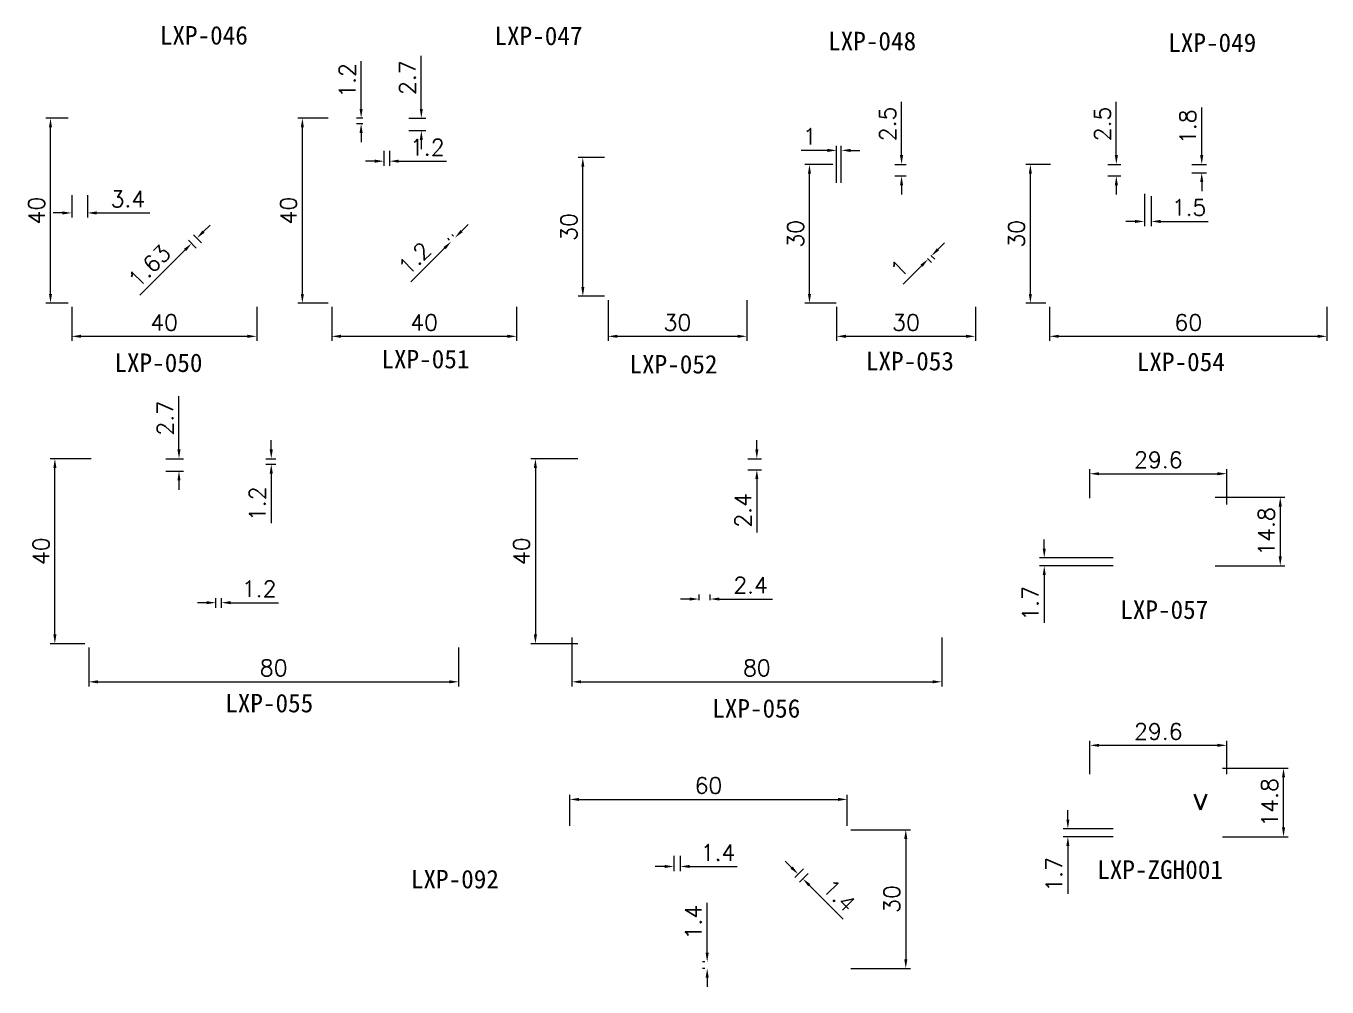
# Model space of a CAD drawing. Header units: millimetres. Extents: x 667 to 3290, y 428 to 2286.
# Drawn here: x 673.3 to 954.7, y 1862.6 to 2070.3 of the extents above; entities that cross this region are included whole.
import ezdxf

# ---------------------------------------------------------------- set-up
doc = ezdxf.new("R2010")
doc.units = ezdxf.units.MM
doc.layers.add('细实线', color=130, linetype='Continuous', lineweight=0)
doc.styles.get("Standard").update_dxf_attribs({"font": 'txt', "bigfont": 'gbcbig.shx'})
doc.styles.add('数字', font='simhei.ttf', dxfattribs={"height": 3})
doc.dimstyles.new('1', dxfattribs={"dimtxt": 3.5, "dimasz": 2, "dimexe": 1, "dimexo": 0.8, "dimgap": 1.25, "dimtad": 1, "dimdsep": 46, "dimtxsty": 'Standard', "dimcen": 0, "dimclrd": 1, "dimclre": 3, "dimadec": 0, "dimazin": 0, "dimtfac": 1, "dimtofl": 0, "dimtmove": 0, "dimatfit": 3, "dimfxl": 1, "dimlwd": 9, "dimlwe": 9, "dimarcsym": 0})

# ---------------------------------------------------------------- blocks, each defined once
blk = doc.blocks.new('*D999')
at = {"color": 3, "lineweight": 9, "transparency": 16777216}
for p, q in [((683.22, 2009.61), (683.22, 2002.24)), ((723.22, 2009.61), (723.22, 2002.24))]:
    blk.add_line(p, q, dxfattribs=at)
at = {"color": 1, "lineweight": 9, "transparency": 16777216}
blk.add_line((685.22, 2003.24), (721.22, 2003.24), dxfattribs=at)
at = {"color": 1, "transparency": 16777216}
for points in [[(685.22, 2003.58), (685.22, 2002.91), (683.22, 2003.24)], [(721.22, 2003.58), (721.22, 2002.91), (723.22, 2003.24)]]:
    blk.add_solid(points, dxfattribs=at)
at = {"layer": 'DEFPOINTS', "color": 0, "transparency": 16777216}
for p in [(683.22, 2010.41), (723.22, 2010.41), (723.22, 2003.24)]:
    blk.add_point(p, dxfattribs=at)
at = {"color": 0, "transparency": 16777216, "insert": (703.22, 2006.24), "char_height": 3.5, "attachment_point": 5}
blk.add_mtext('40', dxfattribs=at)
blk = doc.blocks.new('*D1000')
at = {"color": 3, "lineweight": 9, "transparency": 16777216}
for p, q in [((739.45, 2009.61), (739.45, 2002.24)), ((779.45, 2009.61), (779.45, 2002.24))]:
    blk.add_line(p, q, dxfattribs=at)
at = {"color": 1, "lineweight": 9, "transparency": 16777216}
blk.add_line((741.45, 2003.24), (777.45, 2003.24), dxfattribs=at)
at = {"color": 1, "transparency": 16777216}
for points in [[(741.45, 2003.58), (741.45, 2002.91), (739.45, 2003.24)], [(777.45, 2003.58), (777.45, 2002.91), (779.45, 2003.24)]]:
    blk.add_solid(points, dxfattribs=at)
at = {"layer": 'DEFPOINTS', "color": 0, "transparency": 16777216}
for p in [(739.45, 2010.41), (779.45, 2010.41), (779.45, 2003.24)]:
    blk.add_point(p, dxfattribs=at)
at = {"color": 0, "transparency": 16777216, "insert": (759.45, 2006.24), "char_height": 3.5, "attachment_point": 5}
blk.add_mtext('40', dxfattribs=at)
blk = doc.blocks.new('*D1001')
at = {"color": 3, "lineweight": 9, "transparency": 16777216}
for p, q in [((799.22, 2011.09), (799.22, 2002.24)), ((829.22, 2011.09), (829.22, 2002.24))]:
    blk.add_line(p, q, dxfattribs=at)
at = {"color": 1, "lineweight": 9, "transparency": 16777216}
blk.add_line((801.22, 2003.24), (827.22, 2003.24), dxfattribs=at)
at = {"color": 1, "transparency": 16777216}
for points in [[(801.22, 2003.58), (801.22, 2002.91), (799.22, 2003.24)], [(827.22, 2003.58), (827.22, 2002.91), (829.22, 2003.24)]]:
    blk.add_solid(points, dxfattribs=at)
at = {"layer": 'DEFPOINTS', "color": 0, "transparency": 16777216}
for p in [(799.22, 2011.89), (829.22, 2011.89), (829.22, 2003.24)]:
    blk.add_point(p, dxfattribs=at)
at = {"color": 0, "transparency": 16777216, "insert": (814.22, 2006.24), "char_height": 3.5, "attachment_point": 5}
blk.add_mtext('30', dxfattribs=at)
blk = doc.blocks.new('*D1002')
at = {"color": 3, "lineweight": 9, "transparency": 16777216}
for p, q in [((848.66, 2009.61), (848.66, 2002.24)), ((878.66, 2009.61), (878.66, 2002.24))]:
    blk.add_line(p, q, dxfattribs=at)
at = {"color": 1, "lineweight": 9, "transparency": 16777216}
blk.add_line((850.66, 2003.24), (876.66, 2003.24), dxfattribs=at)
at = {"color": 1, "transparency": 16777216}
for points in [[(850.66, 2003.58), (850.66, 2002.91), (848.66, 2003.24)], [(876.66, 2003.58), (876.66, 2002.91), (878.66, 2003.24)]]:
    blk.add_solid(points, dxfattribs=at)
at = {"layer": 'DEFPOINTS', "color": 0, "transparency": 16777216}
for p in [(848.66, 2010.41), (878.66, 2010.41), (878.66, 2003.24)]:
    blk.add_point(p, dxfattribs=at)
at = {"color": 0, "transparency": 16777216, "insert": (863.66, 2006.24), "char_height": 3.5, "attachment_point": 5}
blk.add_mtext('30', dxfattribs=at)
blk = doc.blocks.new('*D1003')
at = {"color": 3, "lineweight": 9, "transparency": 16777216}
for p, q in [((894.71, 2009.61), (894.71, 2002.24)), ((954.71, 2009.61), (954.71, 2002.24))]:
    blk.add_line(p, q, dxfattribs=at)
at = {"color": 1, "lineweight": 9, "transparency": 16777216}
blk.add_line((896.71, 2003.24), (952.71, 2003.24), dxfattribs=at)
at = {"color": 1, "transparency": 16777216}
for points in [[(896.71, 2003.58), (896.71, 2002.91), (894.71, 2003.24)], [(952.71, 2003.58), (952.71, 2002.91), (954.71, 2003.24)]]:
    blk.add_solid(points, dxfattribs=at)
at = {"layer": 'DEFPOINTS', "color": 0, "transparency": 16777216}
for p in [(894.71, 2010.41), (954.71, 2010.41), (954.71, 2003.24)]:
    blk.add_point(p, dxfattribs=at)
at = {"color": 0, "transparency": 16777216, "insert": (924.71, 2006.24), "char_height": 3.5, "attachment_point": 5}
blk.add_mtext('60', dxfattribs=at)
blk = doc.blocks.new('*D1004')
at = {"color": 3, "lineweight": 9, "transparency": 16777216}
for p, q in [((682.42, 2050.41), (677.63, 2050.41)), ((682.42, 2010.41), (677.63, 2010.41))]:
    blk.add_line(p, q, dxfattribs=at)
at = {"color": 1, "lineweight": 9, "transparency": 16777216}
blk.add_line((678.63, 2012.41), (678.63, 2048.41), dxfattribs=at)
at = {"color": 1, "transparency": 16777216}
for points in [[(678.3, 2048.41), (678.96, 2048.41), (678.63, 2050.41)], [(678.3, 2012.41), (678.96, 2012.41), (678.63, 2010.41)]]:
    blk.add_solid(points, dxfattribs=at)
at = {"layer": 'DEFPOINTS', "color": 0, "transparency": 16777216}
for p in [(678.63, 2050.41), (683.22, 2050.41), (683.22, 2010.41)]:
    blk.add_point(p, dxfattribs=at)
at = {"color": 0, "transparency": 16777216, "insert": (675.63, 2030.41), "char_height": 3.5, "attachment_point": 5, "rotation": 90}
blk.add_mtext('40', dxfattribs=at)
blk = doc.blocks.new('*D1005')
at = {"color": 3, "lineweight": 9, "transparency": 16777216}
for p, q in [((798.42, 2041.89), (792.76, 2041.89)), ((798.42, 2011.89), (792.76, 2011.89))]:
    blk.add_line(p, q, dxfattribs=at)
at = {"color": 1, "lineweight": 9, "transparency": 16777216}
blk.add_line((793.76, 2013.89), (793.76, 2039.89), dxfattribs=at)
at = {"color": 1, "transparency": 16777216}
for points in [[(793.43, 2039.89), (794.1, 2039.89), (793.76, 2041.89)], [(793.43, 2013.89), (794.1, 2013.89), (793.76, 2011.89)]]:
    blk.add_solid(points, dxfattribs=at)
at = {"layer": 'DEFPOINTS', "color": 0, "transparency": 16777216}
for p in [(793.76, 2041.89), (799.22, 2041.89), (799.22, 2011.89)]:
    blk.add_point(p, dxfattribs=at)
at = {"color": 0, "transparency": 16777216, "insert": (790.76, 2026.89), "char_height": 3.5, "attachment_point": 5, "rotation": 90}
blk.add_mtext('30', dxfattribs=at)
blk = doc.blocks.new('*D1006')
at = {"color": 3, "lineweight": 9, "transparency": 16777216}
for p, q in [((847.86, 2040.41), (841.78, 2040.41)), ((848.53, 2010.41), (841.78, 2010.41))]:
    blk.add_line(p, q, dxfattribs=at)
at = {"color": 1, "lineweight": 9, "transparency": 16777216}
blk.add_line((842.78, 2012.41), (842.78, 2038.41), dxfattribs=at)
at = {"color": 1, "transparency": 16777216}
for points in [[(842.45, 2038.41), (843.11, 2038.41), (842.78, 2040.41)], [(842.45, 2012.41), (843.11, 2012.41), (842.78, 2010.41)]]:
    blk.add_solid(points, dxfattribs=at)
at = {"layer": 'DEFPOINTS', "color": 0, "transparency": 16777216}
for p in [(842.78, 2040.41), (848.66, 2040.41), (849.33, 2010.41)]:
    blk.add_point(p, dxfattribs=at)
at = {"color": 0, "transparency": 16777216, "insert": (839.78, 2025.41), "char_height": 3.5, "attachment_point": 5, "rotation": 90}
blk.add_mtext('30', dxfattribs=at)
blk = doc.blocks.new('*D1007')
at = {"color": 3, "lineweight": 9, "transparency": 16777216}
for p, q in [((894.89, 2040.41), (889.56, 2040.41)), ((893.91, 2010.41), (889.56, 2010.41))]:
    blk.add_line(p, q, dxfattribs=at)
at = {"color": 1, "lineweight": 9, "transparency": 16777216}
blk.add_line((890.56, 2012.41), (890.56, 2038.41), dxfattribs=at)
at = {"color": 1, "transparency": 16777216}
for points in [[(890.22, 2038.41), (890.89, 2038.41), (890.56, 2040.41)], [(890.22, 2012.41), (890.89, 2012.41), (890.56, 2010.41)]]:
    blk.add_solid(points, dxfattribs=at)
at = {"layer": 'DEFPOINTS', "color": 0, "transparency": 16777216}
for p in [(890.56, 2040.41), (895.69, 2040.41), (894.71, 2010.41)]:
    blk.add_point(p, dxfattribs=at)
at = {"color": 0, "transparency": 16777216, "insert": (887.56, 2025.41), "char_height": 3.5, "attachment_point": 5, "rotation": 90}
blk.add_mtext('30', dxfattribs=at)
blk = doc.blocks.new('*D1008')
at = {"color": 3, "lineweight": 9, "transparency": 16777216}
for p, q in [((738.65, 2050.41), (732.11, 2050.41)), ((738.65, 2010.41), (732.11, 2010.41))]:
    blk.add_line(p, q, dxfattribs=at)
at = {"color": 1, "lineweight": 9, "transparency": 16777216}
blk.add_line((733.11, 2012.41), (733.11, 2048.41), dxfattribs=at)
at = {"color": 1, "transparency": 16777216}
for points in [[(732.77, 2048.41), (733.44, 2048.41), (733.11, 2050.41)], [(732.77, 2012.41), (733.44, 2012.41), (733.11, 2010.41)]]:
    blk.add_solid(points, dxfattribs=at)
at = {"layer": 'DEFPOINTS', "color": 0, "transparency": 16777216}
for p in [(733.11, 2050.41), (739.45, 2050.41), (739.45, 2010.41)]:
    blk.add_point(p, dxfattribs=at)
at = {"color": 0, "transparency": 16777216, "insert": (730.11, 2030.41), "char_height": 3.5, "attachment_point": 5, "rotation": 90}
blk.add_mtext('40', dxfattribs=at)
blk = doc.blocks.new('*D1009')
at = {"color": 3, "lineweight": 9, "transparency": 16777216}
for p, q in [((687.45, 1976.78), (678.58, 1976.78)), ((686.09, 1936.78), (678.58, 1936.78))]:
    blk.add_line(p, q, dxfattribs=at)
at = {"color": 1, "lineweight": 9, "transparency": 16777216}
blk.add_line((679.58, 1938.78), (679.58, 1974.78), dxfattribs=at)
at = {"color": 1, "transparency": 16777216}
for points in [[(679.25, 1974.78), (679.91, 1974.78), (679.58, 1976.78)], [(679.25, 1938.78), (679.91, 1938.78), (679.58, 1936.78)]]:
    blk.add_solid(points, dxfattribs=at)
at = {"layer": 'DEFPOINTS', "color": 0, "transparency": 16777216}
for p in [(679.58, 1976.78), (688.25, 1976.78), (686.89, 1936.78)]:
    blk.add_point(p, dxfattribs=at)
at = {"color": 0, "transparency": 16777216, "insert": (676.58, 1956.78), "char_height": 3.5, "attachment_point": 5, "rotation": 90}
blk.add_mtext('40', dxfattribs=at)
blk = doc.blocks.new('*D1010')
at = {"color": 3, "lineweight": 9, "transparency": 16777216}
for p, q in [((686.89, 1935.98), (686.89, 1927.54)), ((766.89, 1935.98), (766.89, 1927.54))]:
    blk.add_line(p, q, dxfattribs=at)
at = {"color": 1, "lineweight": 9, "transparency": 16777216}
blk.add_line((688.89, 1928.54), (764.89, 1928.54), dxfattribs=at)
at = {"color": 1, "transparency": 16777216}
for points in [[(688.89, 1928.88), (688.89, 1928.21), (686.89, 1928.54)], [(764.89, 1928.88), (764.89, 1928.21), (766.89, 1928.54)]]:
    blk.add_solid(points, dxfattribs=at)
at = {"layer": 'DEFPOINTS', "color": 0, "transparency": 16777216}
for p in [(686.89, 1936.78), (766.89, 1936.78), (766.89, 1928.54)]:
    blk.add_point(p, dxfattribs=at)
at = {"color": 0, "transparency": 16777216, "insert": (726.89, 1931.54), "char_height": 3.5, "attachment_point": 5}
blk.add_mtext('80', dxfattribs=at)
blk = doc.blocks.new('*D1011')
at = {"color": 3, "lineweight": 9, "transparency": 16777216}
for p, q in [((792.7, 1976.78), (782.51, 1976.78)), ((792.7, 1936.78), (782.51, 1936.78))]:
    blk.add_line(p, q, dxfattribs=at)
at = {"color": 1, "lineweight": 9, "transparency": 16777216}
blk.add_line((783.51, 1974.78), (783.51, 1938.78), dxfattribs=at)
at = {"color": 1, "transparency": 16777216}
for points in [[(783.17, 1974.78), (783.84, 1974.78), (783.51, 1976.78)], [(783.17, 1938.78), (783.84, 1938.78), (783.51, 1936.78)]]:
    blk.add_solid(points, dxfattribs=at)
at = {"layer": 'DEFPOINTS', "color": 0, "transparency": 16777216}
for p in [(793.5, 1976.78), (783.51, 1936.78), (793.5, 1936.78)]:
    blk.add_point(p, dxfattribs=at)
at = {"color": 0, "transparency": 16777216, "insert": (780.51, 1956.78), "char_height": 3.5, "attachment_point": 5, "rotation": 90}
blk.add_mtext('40', dxfattribs=at)
blk = doc.blocks.new('*D1012')
at = {"color": 3, "lineweight": 9, "transparency": 16777216}
for p, q in [((791.4, 1938.1), (791.4, 1927.54)), ((871.4, 1938.1), (871.4, 1927.54))]:
    blk.add_line(p, q, dxfattribs=at)
at = {"color": 1, "lineweight": 9, "transparency": 16777216}
blk.add_line((793.4, 1928.54), (869.4, 1928.54), dxfattribs=at)
at = {"color": 1, "transparency": 16777216}
for points in [[(793.4, 1928.88), (793.4, 1928.21), (791.4, 1928.54)], [(869.4, 1928.88), (869.4, 1928.21), (871.4, 1928.54)]]:
    blk.add_solid(points, dxfattribs=at)
at = {"layer": 'DEFPOINTS', "color": 0, "transparency": 16777216}
for p in [(791.4, 1938.9), (871.4, 1938.9), (871.4, 1928.54)]:
    blk.add_point(p, dxfattribs=at)
at = {"color": 0, "transparency": 16777216, "insert": (831.4, 1931.54), "char_height": 3.5, "attachment_point": 5}
blk.add_mtext('80', dxfattribs=at)
blk = doc.blocks.new('*D1013')
at = {"color": 3, "lineweight": 9, "transparency": 16777216}
for p, q in [((903.43, 1968.24), (903.43, 1974.53)), ((933.03, 1966.89), (933.03, 1974.53))]:
    blk.add_line(p, q, dxfattribs=at)
at = {"color": 1, "lineweight": 9, "transparency": 16777216}
blk.add_line((905.43, 1973.53), (931.03, 1973.53), dxfattribs=at)
at = {"color": 1, "transparency": 16777216}
for points in [[(905.43, 1973.87), (905.43, 1973.2), (903.43, 1973.53)], [(931.03, 1973.87), (931.03, 1973.2), (933.03, 1973.53)]]:
    blk.add_solid(points, dxfattribs=at)
at = {"layer": 'DEFPOINTS', "color": 0, "transparency": 16777216}
for p in [(933.03, 1973.53), (903.43, 1967.44), (933.03, 1966.09)]:
    blk.add_point(p, dxfattribs=at)
at = {"color": 0, "transparency": 16777216, "insert": (918.23, 1976.53), "char_height": 3.5, "attachment_point": 5}
blk.add_mtext('29.6', dxfattribs=at)
blk = doc.blocks.new('*D1014')
at = {"color": 3, "lineweight": 9, "transparency": 16777216}
for p, q in [((930.53, 1968.44), (945.6, 1968.44)), ((930.53, 1953.64), (945.6, 1953.64))]:
    blk.add_line(p, q, dxfattribs=at)
at = {"color": 1, "lineweight": 9, "transparency": 16777216}
blk.add_line((944.6, 1966.44), (944.6, 1955.64), dxfattribs=at)
at = {"color": 1, "transparency": 16777216}
for points in [[(944.27, 1966.44), (944.94, 1966.44), (944.6, 1968.44)], [(944.27, 1955.64), (944.94, 1955.64), (944.6, 1953.64)]]:
    blk.add_solid(points, dxfattribs=at)
at = {"layer": 'DEFPOINTS', "color": 0, "transparency": 16777216}
for p in [(929.73, 1968.44), (929.73, 1953.64), (944.6, 1953.64)]:
    blk.add_point(p, dxfattribs=at)
at = {"color": 0, "transparency": 16777216, "insert": (941.6, 1961.04), "char_height": 3.5, "attachment_point": 5, "rotation": 90}
blk.add_mtext('14.8', dxfattribs=at)
blk = doc.blocks.new('*D808')
at = {"color": 3, "lineweight": 9, "transparency": 16777216}
for p, q in [((932.09, 1909.86), (946.31, 1909.86)), ((932.09, 1895.06), (946.31, 1895.06))]:
    blk.add_line(p, q, dxfattribs=at)
at = {"color": 1, "lineweight": 9, "transparency": 16777216}
blk.add_line((945.31, 1897.06), (945.31, 1907.86), dxfattribs=at)
at = {"color": 1, "transparency": 16777216}
for points in [[(944.98, 1907.86), (945.65, 1907.86), (945.31, 1909.86)], [(944.98, 1897.06), (945.65, 1897.06), (945.31, 1895.06)]]:
    blk.add_solid(points, dxfattribs=at)
at = {"layer": 'DEFPOINTS', "color": 0, "transparency": 16777216}
for p in [(931.29, 1909.86), (945.31, 1909.86), (931.29, 1895.06)]:
    blk.add_point(p, dxfattribs=at)
at = {"color": 0, "transparency": 16777216, "insert": (942.31, 1902.46), "char_height": 3.5, "attachment_point": 5, "rotation": 90}
blk.add_mtext('14.8', dxfattribs=at)
blk = doc.blocks.new('*D809')
at = {"color": 3, "lineweight": 9, "transparency": 16777216}
for p, q in [((903.43, 1908.56), (903.43, 1915.81)), ((933.03, 1908.56), (933.03, 1915.81))]:
    blk.add_line(p, q, dxfattribs=at)
at = {"color": 1, "lineweight": 9, "transparency": 16777216}
blk.add_line((931.03, 1914.81), (905.43, 1914.81), dxfattribs=at)
at = {"color": 1, "transparency": 16777216}
for points in [[(905.43, 1915.14), (905.43, 1914.48), (903.43, 1914.81)], [(931.03, 1915.14), (931.03, 1914.48), (933.03, 1914.81)]]:
    blk.add_solid(points, dxfattribs=at)
at = {"layer": 'DEFPOINTS', "color": 0, "transparency": 16777216}
for p in [(903.43, 1914.81), (903.43, 1907.76), (933.03, 1907.76)]:
    blk.add_point(p, dxfattribs=at)
at = {"color": 0, "transparency": 16777216, "insert": (918.23, 1917.81), "char_height": 3.5, "attachment_point": 5}
blk.add_mtext('29.6', dxfattribs=at)
blk = doc.blocks.new('*D810')
at = {"color": 3, "lineweight": 9, "transparency": 16777216}
for p, q in [((790.94, 1897.37), (790.94, 1904.12)), ((850.94, 1897.37), (850.94, 1904.12))]:
    blk.add_line(p, q, dxfattribs=at)
at = {"color": 1, "lineweight": 9, "transparency": 16777216}
blk.add_line((792.94, 1903.12), (848.94, 1903.12), dxfattribs=at)
at = {"color": 1, "transparency": 16777216}
for points in [[(792.94, 1903.45), (792.94, 1902.79), (790.94, 1903.12)], [(848.94, 1903.45), (848.94, 1902.79), (850.94, 1903.12)]]:
    blk.add_solid(points, dxfattribs=at)
at = {"layer": 'DEFPOINTS', "color": 0, "transparency": 16777216}
for p in [(850.94, 1903.12), (790.94, 1896.57), (850.94, 1896.57)]:
    blk.add_point(p, dxfattribs=at)
at = {"color": 0, "transparency": 16777216, "insert": (820.94, 1906.12), "char_height": 3.5, "attachment_point": 5}
blk.add_mtext('60', dxfattribs=at)
blk = doc.blocks.new('*D1017')
at = {"color": 3, "lineweight": 9, "transparency": 16777216}
for p, q in [((851.74, 1896.57), (864.61, 1896.57)), ((851.74, 1866.57), (864.61, 1866.57))]:
    blk.add_line(p, q, dxfattribs=at)
at = {"color": 1, "lineweight": 9, "transparency": 16777216}
blk.add_line((863.61, 1894.57), (863.61, 1868.57), dxfattribs=at)
at = {"color": 1, "transparency": 16777216}
for points in [[(863.28, 1894.57), (863.95, 1894.57), (863.61, 1896.57)], [(863.28, 1868.57), (863.95, 1868.57), (863.61, 1866.57)]]:
    blk.add_solid(points, dxfattribs=at)
at = {"layer": 'DEFPOINTS', "color": 0, "transparency": 16777216}
for p in [(850.94, 1896.57), (850.94, 1866.57), (863.61, 1866.57)]:
    blk.add_point(p, dxfattribs=at)
at = {"color": 0, "transparency": 16777216, "insert": (860.61, 1881.57), "char_height": 3.5, "attachment_point": 5, "rotation": 90}
blk.add_mtext('30', dxfattribs=at)
blk = doc.blocks.new('*D1053')
at = {"color": 3, "lineweight": 9, "transparency": 16777216}
for p, q in [((750.75, 2043.36), (750.75, 2040.11)), ((751.95, 2043.36), (751.95, 2040.11))]:
    blk.add_line(p, q, dxfattribs=at)
at = {"color": 1, "lineweight": 9, "transparency": 16777216}
for p, q in [((748.75, 2041.11), (746.75, 2041.11)), ((753.95, 2041.11), (764.29, 2041.11))]:
    blk.add_line(p, q, dxfattribs=at)
at = {"color": 1, "transparency": 16777216}
for points in [[(748.75, 2041.44), (748.75, 2040.78), (750.75, 2041.11)], [(753.95, 2041.44), (753.95, 2040.78), (751.95, 2041.11)]]:
    blk.add_solid(points, dxfattribs=at)
at = {"layer": 'DEFPOINTS', "color": 0, "transparency": 16777216}
for p in [(750.75, 2044.16), (751.95, 2044.16), (751.95, 2041.11)]:
    blk.add_point(p, dxfattribs=at)
at = {"color": 0, "transparency": 16777216, "insert": (760.12, 2044.11), "char_height": 3.5, "attachment_point": 5}
blk.add_mtext('1.2', dxfattribs=at)
blk = doc.blocks.new('*D1054')
at = {"color": 1, "lineweight": 9, "transparency": 16777216}
for p, q in [((745.81, 2052.41), (745.81, 2062.74)), ((745.81, 2047.21), (745.81, 2045.21))]:
    blk.add_line(p, q, dxfattribs=at)
at = {"color": 3, "lineweight": 9, "transparency": 16777216}
for p, q in [((746.2, 2050.41), (744.81, 2050.41)), ((746.2, 2049.21), (744.81, 2049.21))]:
    blk.add_line(p, q, dxfattribs=at)
at = {"color": 1, "transparency": 16777216}
for points in [[(745.48, 2052.41), (746.14, 2052.41), (745.81, 2050.41)], [(745.48, 2047.21), (746.14, 2047.21), (745.81, 2049.21)]]:
    blk.add_solid(points, dxfattribs=at)
at = {"layer": 'DEFPOINTS', "color": 0, "transparency": 16777216}
for p in [(745.81, 2050.41), (747, 2050.41), (747, 2049.21)]:
    blk.add_point(p, dxfattribs=at)
at = {"color": 0, "transparency": 16777216, "insert": (742.81, 2058.57), "char_height": 3.5, "attachment_point": 5, "rotation": 90}
blk.add_mtext('1.2', dxfattribs=at)
blk = doc.blocks.new('*D1055')
at = {"color": 1, "lineweight": 9, "transparency": 16777216}
for p, q in [((758.83, 2052.41), (758.83, 2063.91)), ((758.83, 2045.71), (758.83, 2043.71))]:
    blk.add_line(p, q, dxfattribs=at)
at = {"color": 3, "lineweight": 9, "transparency": 16777216}
for p, q in [((756.1, 2050.41), (759.83, 2050.41)), ((756.1, 2047.71), (759.83, 2047.71))]:
    blk.add_line(p, q, dxfattribs=at)
at = {"color": 1, "transparency": 16777216}
for points in [[(758.5, 2052.41), (759.16, 2052.41), (758.83, 2050.41)], [(758.5, 2045.71), (759.16, 2045.71), (758.83, 2047.71)]]:
    blk.add_solid(points, dxfattribs=at)
at = {"layer": 'DEFPOINTS', "color": 0, "transparency": 16777216}
for p in [(755.3, 2050.41), (758.83, 2050.41), (755.3, 2047.71)]:
    blk.add_point(p, dxfattribs=at)
at = {"color": 0, "transparency": 16777216, "insert": (755.83, 2059.16), "char_height": 3.5, "attachment_point": 5, "rotation": 90}
blk.add_mtext('2.7', dxfattribs=at)
blk = doc.blocks.new('*D1056')
at = {"color": 1, "lineweight": 9, "transparency": 16777216}
for p, q in [((767.55, 2025.99), (768.96, 2027.4)), ((763.87, 2022.31), (756.56, 2015.01))]:
    blk.add_line(p, q, dxfattribs=at)
at = {"color": 3, "lineweight": 9, "transparency": 16777216}
for p, q in [((764.96, 2024.05), (764.58, 2024.43)), ((765.81, 2024.9), (765.43, 2025.28))]:
    blk.add_line(p, q, dxfattribs=at)
at = {"color": 1, "transparency": 16777216}
for points in [[(767.31, 2026.23), (767.78, 2025.75), (766.13, 2024.58)], [(763.64, 2022.55), (764.11, 2022.08), (765.29, 2023.73)]]:
    blk.add_solid(points, dxfattribs=at)
at = {"layer": 'DEFPOINTS', "color": 0, "transparency": 16777216}
for p in [(765.29, 2023.73), (765.53, 2023.48), (766.38, 2024.33)]:
    blk.add_point(p, dxfattribs=at)
at = {"color": 0, "transparency": 16777216, "insert": (757.39, 2020.07), "char_height": 3.5, "attachment_point": 5, "rotation": 45}
blk.add_mtext('1.2', dxfattribs=at)
blk = doc.blocks.new('*D1057')
at = {"color": 3, "lineweight": 9, "transparency": 16777216}
for p, q in [((683.22, 2033.76), (683.22, 2028.92)), ((686.62, 2033.76), (686.62, 2028.92))]:
    blk.add_line(p, q, dxfattribs=at)
at = {"color": 1, "lineweight": 9, "transparency": 16777216}
for p, q in [((681.22, 2029.92), (679.22, 2029.92)), ((688.62, 2029.92), (700.12, 2029.92))]:
    blk.add_line(p, q, dxfattribs=at)
at = {"color": 1, "transparency": 16777216}
for points in [[(681.22, 2030.25), (681.22, 2029.58), (683.22, 2029.92)], [(688.62, 2030.25), (688.62, 2029.58), (686.62, 2029.92)]]:
    blk.add_solid(points, dxfattribs=at)
at = {"layer": 'DEFPOINTS', "color": 0, "transparency": 16777216}
for p in [(683.22, 2034.56), (686.62, 2034.56), (686.62, 2029.92)]:
    blk.add_point(p, dxfattribs=at)
at = {"color": 0, "transparency": 16777216, "insert": (695.37, 2032.92), "char_height": 3.5, "attachment_point": 5}
blk.add_mtext('3.4', dxfattribs=at)
blk = doc.blocks.new('*D1058')
at = {"color": 1, "lineweight": 9, "transparency": 16777216}
for p, q in [((711.71, 2025.89), (713.13, 2027.3)), ((707.74, 2021.91), (697.95, 2012.13))]:
    blk.add_line(p, q, dxfattribs=at)
at = {"color": 3, "lineweight": 9, "transparency": 16777216}
for p, q in [((710.15, 2022.32), (708.44, 2024.03)), ((711.3, 2023.47), (709.59, 2025.18))]:
    blk.add_line(p, q, dxfattribs=at)
at = {"color": 1, "transparency": 16777216}
for points in [[(711.48, 2026.12), (711.95, 2025.65), (710.3, 2024.47)], [(707.5, 2022.15), (707.97, 2021.67), (709.15, 2023.32)]]:
    blk.add_solid(points, dxfattribs=at)
at = {"layer": 'DEFPOINTS', "color": 0, "transparency": 16777216}
for p in [(709.15, 2023.32), (710.72, 2021.76), (711.87, 2022.91)]:
    blk.add_point(p, dxfattribs=at)
at = {"color": 0, "transparency": 16777216, "insert": (700.02, 2018.43), "char_height": 3.5, "attachment_point": 5, "rotation": 45}
blk.add_mtext('1.63', dxfattribs=at)
blk = doc.blocks.new('*D1059')
at = {"color": 1, "lineweight": 9, "transparency": 16777216}
for p, q in [((846.66, 2043.44), (840.99, 2043.44)), ((851.66, 2043.44), (853.66, 2043.44))]:
    blk.add_line(p, q, dxfattribs=at)
at = {"color": 3, "lineweight": 9, "transparency": 16777216}
for p, q in [((848.66, 2036.46), (848.66, 2044.44)), ((849.66, 2036.46), (849.66, 2044.44))]:
    blk.add_line(p, q, dxfattribs=at)
at = {"color": 1, "transparency": 16777216}
for points in [[(846.66, 2043.77), (846.66, 2043.1), (848.66, 2043.44)], [(851.66, 2043.77), (851.66, 2043.1), (849.66, 2043.44)]]:
    blk.add_solid(points, dxfattribs=at)
at = {"layer": 'DEFPOINTS', "color": 0, "transparency": 16777216}
for p in [(848.66, 2043.44), (848.66, 2035.66), (849.66, 2035.66)]:
    blk.add_point(p, dxfattribs=at)
at = {"color": 0, "transparency": 16777216, "insert": (842.82, 2046.44), "char_height": 3.5, "attachment_point": 5}
blk.add_mtext('1', dxfattribs=at)
blk = doc.blocks.new('*D1060')
at = {"color": 1, "lineweight": 9, "transparency": 16777216}
for p, q in [((862.7, 2042.41), (862.7, 2053.91)), ((862.7, 2035.91), (862.7, 2033.91))]:
    blk.add_line(p, q, dxfattribs=at)
at = {"color": 3, "lineweight": 9, "transparency": 16777216}
for p, q in [((861.26, 2040.41), (863.7, 2040.41)), ((861.26, 2037.91), (863.7, 2037.91))]:
    blk.add_line(p, q, dxfattribs=at)
at = {"color": 1, "transparency": 16777216}
for points in [[(862.36, 2042.41), (863.03, 2042.41), (862.7, 2040.41)], [(862.36, 2035.91), (863.03, 2035.91), (862.7, 2037.91)]]:
    blk.add_solid(points, dxfattribs=at)
at = {"layer": 'DEFPOINTS', "color": 0, "transparency": 16777216}
for p in [(860.46, 2040.41), (862.7, 2040.41), (860.46, 2037.91)]:
    blk.add_point(p, dxfattribs=at)
at = {"color": 0, "transparency": 16777216, "insert": (859.7, 2049.16), "char_height": 3.5, "attachment_point": 5, "rotation": 90}
blk.add_mtext('2.5', dxfattribs=at)
blk = doc.blocks.new('*D1061')
at = {"color": 1, "lineweight": 9, "transparency": 16777216}
for p, q in [((870.56, 2022.04), (871.98, 2023.45)), ((867.03, 2018.5), (863.02, 2014.49))]:
    blk.add_line(p, q, dxfattribs=at)
at = {"color": 3, "lineweight": 9, "transparency": 16777216}
for p, q in [((869.02, 2020.75), (869.86, 2019.91)), ((868.32, 2020.04), (869.15, 2019.21))]:
    blk.add_line(p, q, dxfattribs=at)
at = {"color": 1, "transparency": 16777216}
for points in [[(870.33, 2022.27), (870.8, 2021.8), (869.15, 2020.62)], [(866.79, 2018.74), (867.26, 2018.26), (868.44, 2019.91)]]:
    blk.add_solid(points, dxfattribs=at)
at = {"layer": 'DEFPOINTS', "color": 0, "transparency": 16777216}
for p in [(867.75, 2020.61), (868.46, 2021.31), (868.44, 2019.91)]:
    blk.add_point(p, dxfattribs=at)
at = {"color": 0, "transparency": 16777216, "insert": (862.2, 2017.91), "char_height": 3.5, "attachment_point": 5, "rotation": 45}
blk.add_mtext('1', dxfattribs=at)
blk = doc.blocks.new('*D1062')
at = {"color": 1, "lineweight": 9, "transparency": 16777216}
for p, q in [((927.62, 2042.41), (927.62, 2052.74)), ((927.62, 2036.61), (927.62, 2034.61))]:
    blk.add_line(p, q, dxfattribs=at)
at = {"color": 3, "lineweight": 9, "transparency": 16777216}
for p, q in [((925.51, 2040.41), (928.62, 2040.41)), ((925.51, 2038.61), (928.62, 2038.61))]:
    blk.add_line(p, q, dxfattribs=at)
at = {"color": 1, "transparency": 16777216}
for points in [[(927.28, 2042.41), (927.95, 2042.41), (927.62, 2040.41)], [(927.28, 2036.61), (927.95, 2036.61), (927.62, 2038.61)]]:
    blk.add_solid(points, dxfattribs=at)
at = {"layer": 'DEFPOINTS', "color": 0, "transparency": 16777216}
for p in [(924.71, 2040.41), (927.62, 2040.41), (924.71, 2038.61)]:
    blk.add_point(p, dxfattribs=at)
at = {"color": 0, "transparency": 16777216, "insert": (924.62, 2048.57), "char_height": 3.5, "attachment_point": 5, "rotation": 90}
blk.add_mtext('1.8', dxfattribs=at)
blk = doc.blocks.new('*D1063')
at = {"color": 3, "lineweight": 9, "transparency": 16777216}
for p, q in [((915.21, 2034.06), (915.21, 2027.08)), ((916.71, 2033.56), (916.71, 2027.08))]:
    blk.add_line(p, q, dxfattribs=at)
at = {"color": 1, "lineweight": 9, "transparency": 16777216}
for p, q in [((913.21, 2028.08), (911.21, 2028.08)), ((918.71, 2028.08), (929.04, 2028.08))]:
    blk.add_line(p, q, dxfattribs=at)
at = {"color": 1, "transparency": 16777216}
for points in [[(913.21, 2028.41), (913.21, 2027.75), (915.21, 2028.08)], [(918.71, 2028.41), (918.71, 2027.75), (916.71, 2028.08)]]:
    blk.add_solid(points, dxfattribs=at)
at = {"layer": 'DEFPOINTS', "color": 0, "transparency": 16777216}
for p in [(915.21, 2034.86), (916.71, 2034.36), (916.71, 2028.08)]:
    blk.add_point(p, dxfattribs=at)
at = {"color": 0, "transparency": 16777216, "insert": (924.88, 2031.08), "char_height": 3.5, "attachment_point": 5}
blk.add_mtext('1.5', dxfattribs=at)
blk = doc.blocks.new('*D1064')
at = {"color": 1, "lineweight": 9, "transparency": 16777216}
for p, q in [((909.15, 2042.41), (909.15, 2053.91)), ((909.15, 2035.91), (909.15, 2033.91))]:
    blk.add_line(p, q, dxfattribs=at)
at = {"color": 3, "lineweight": 9, "transparency": 16777216}
for p, q in [((907.31, 2040.41), (910.15, 2040.41)), ((907.31, 2037.91), (910.15, 2037.91))]:
    blk.add_line(p, q, dxfattribs=at)
at = {"color": 1, "transparency": 16777216}
for points in [[(908.82, 2042.41), (909.49, 2042.41), (909.15, 2040.41)], [(908.82, 2035.91), (909.49, 2035.91), (909.15, 2037.91)]]:
    blk.add_solid(points, dxfattribs=at)
at = {"layer": 'DEFPOINTS', "color": 0, "transparency": 16777216}
for p in [(906.51, 2040.41), (909.15, 2040.41), (906.51, 2037.91)]:
    blk.add_point(p, dxfattribs=at)
at = {"color": 0, "transparency": 16777216, "insert": (906.15, 2049.16), "char_height": 3.5, "attachment_point": 5, "rotation": 90}
blk.add_mtext('2.5', dxfattribs=at)
blk = doc.blocks.new('*D1065')
at = {"color": 1, "lineweight": 9, "transparency": 16777216}
for p, q in [((706.42, 1978.78), (706.42, 1990.28)), ((706.42, 1972.08), (706.42, 1970.08))]:
    blk.add_line(p, q, dxfattribs=at)
at = {"color": 3, "lineweight": 9, "transparency": 16777216}
for p, q in [((703.54, 1976.78), (707.42, 1976.78)), ((703.54, 1974.08), (707.42, 1974.08))]:
    blk.add_line(p, q, dxfattribs=at)
at = {"color": 1, "transparency": 16777216}
for points in [[(706.08, 1978.78), (706.75, 1978.78), (706.42, 1976.78)], [(706.08, 1972.08), (706.75, 1972.08), (706.42, 1974.08)]]:
    blk.add_solid(points, dxfattribs=at)
at = {"layer": 'DEFPOINTS', "color": 0, "transparency": 16777216}
for p in [(702.74, 1976.78), (706.42, 1976.78), (702.74, 1974.08)]:
    blk.add_point(p, dxfattribs=at)
at = {"color": 0, "transparency": 16777216, "insert": (703.42, 1985.53), "char_height": 3.5, "attachment_point": 5, "rotation": 90}
blk.add_mtext('2.7', dxfattribs=at)
blk = doc.blocks.new('*D1066')
at = {"color": 1, "lineweight": 9, "transparency": 16777216}
for p, q in [((726.37, 1978.78), (726.37, 1980.78)), ((726.37, 1973.58), (726.37, 1962.87))]:
    blk.add_line(p, q, dxfattribs=at)
at = {"color": 3, "lineweight": 9, "transparency": 16777216}
for p, q in [((725.19, 1976.78), (727.37, 1976.78)), ((725.19, 1975.58), (727.37, 1975.58))]:
    blk.add_line(p, q, dxfattribs=at)
at = {"color": 1, "transparency": 16777216}
for points in [[(726.04, 1978.78), (726.71, 1978.78), (726.37, 1976.78)], [(726.04, 1973.58), (726.71, 1973.58), (726.37, 1975.58)]]:
    blk.add_solid(points, dxfattribs=at)
at = {"layer": 'DEFPOINTS', "color": 0, "transparency": 16777216}
for p in [(724.39, 1976.78), (724.39, 1975.58), (726.37, 1976.78)]:
    blk.add_point(p, dxfattribs=at)
at = {"color": 0, "transparency": 16777216, "insert": (723.37, 1967.04), "char_height": 3.5, "attachment_point": 5, "rotation": 90}
blk.add_mtext('1.2', dxfattribs=at)
blk = doc.blocks.new('*D1067')
at = {"color": 1, "lineweight": 9, "transparency": 16777216}
for p, q in [((712.39, 1945.65), (710.39, 1945.65)), ((717.59, 1945.65), (727.92, 1945.65))]:
    blk.add_line(p, q, dxfattribs=at)
at = {"color": 3, "lineweight": 9, "transparency": 16777216}
for p, q in [((714.39, 1944.54), (714.39, 1946.65)), ((715.59, 1944.54), (715.59, 1946.65))]:
    blk.add_line(p, q, dxfattribs=at)
at = {"color": 1, "transparency": 16777216}
for points in [[(712.39, 1945.99), (712.39, 1945.32), (714.39, 1945.65)], [(717.59, 1945.99), (717.59, 1945.32), (715.59, 1945.65)]]:
    blk.add_solid(points, dxfattribs=at)
at = {"layer": 'DEFPOINTS', "color": 0, "transparency": 16777216}
for p in [(715.59, 1945.65), (714.39, 1943.74), (715.59, 1943.74)]:
    blk.add_point(p, dxfattribs=at)
at = {"color": 0, "transparency": 16777216, "insert": (723.75, 1948.65), "char_height": 3.5, "attachment_point": 5}
blk.add_mtext('1.2', dxfattribs=at)
blk = doc.blocks.new('*D1068')
at = {"color": 1, "lineweight": 9, "transparency": 16777216}
for p, q in [((831.4, 1978.78), (831.4, 1980.78)), ((831.4, 1972.38), (831.4, 1960.86))]:
    blk.add_line(p, q, dxfattribs=at)
at = {"color": 3, "lineweight": 9, "transparency": 16777216}
for p, q in [((829.45, 1976.78), (832.4, 1976.78)), ((829.45, 1974.38), (832.4, 1974.38))]:
    blk.add_line(p, q, dxfattribs=at)
at = {"color": 1, "transparency": 16777216}
for points in [[(831.06, 1978.78), (831.73, 1978.78), (831.4, 1976.78)], [(831.06, 1972.38), (831.73, 1972.38), (831.4, 1974.38)]]:
    blk.add_solid(points, dxfattribs=at)
at = {"layer": 'DEFPOINTS', "color": 0, "transparency": 16777216}
for p in [(828.65, 1976.78), (831.4, 1976.78), (828.65, 1974.38)]:
    blk.add_point(p, dxfattribs=at)
at = {"color": 0, "transparency": 16777216, "insert": (828.4, 1965.61), "char_height": 3.5, "attachment_point": 5, "rotation": 90}
blk.add_mtext('2.4', dxfattribs=at)
blk = doc.blocks.new('*D1069')
at = {"color": 3, "lineweight": 9, "transparency": 16777216}
for p, q in [((818.9, 1946.17), (818.9, 1947.44)), ((821.3, 1946.17), (821.3, 1947.44))]:
    blk.add_line(p, q, dxfattribs=at)
at = {"color": 1, "lineweight": 9, "transparency": 16777216}
for p, q in [((816.9, 1946.44), (814.9, 1946.44)), ((823.3, 1946.44), (834.8, 1946.44))]:
    blk.add_line(p, q, dxfattribs=at)
at = {"color": 1, "transparency": 16777216}
for points in [[(816.9, 1946.77), (816.9, 1946.11), (818.9, 1946.44)], [(823.3, 1946.77), (823.3, 1946.11), (821.3, 1946.44)]]:
    blk.add_solid(points, dxfattribs=at)
at = {"layer": 'DEFPOINTS', "color": 0, "transparency": 16777216}
for p in [(818.9, 1945.37), (821.3, 1946.44), (821.3, 1945.37)]:
    blk.add_point(p, dxfattribs=at)
at = {"color": 0, "transparency": 16777216, "insert": (830.05, 1949.44), "char_height": 3.5, "attachment_point": 5}
blk.add_mtext('2.4', dxfattribs=at)
blk = doc.blocks.new('*D1070')
at = {"color": 1, "lineweight": 9, "transparency": 16777216}
for p, q in [((893.56, 1957.34), (893.56, 1959.34)), ((893.56, 1951.64), (893.56, 1941.31))]:
    blk.add_line(p, q, dxfattribs=at)
at = {"color": 3, "lineweight": 9, "transparency": 16777216}
for p, q in [((908.43, 1955.34), (892.56, 1955.34)), ((908.43, 1953.64), (892.56, 1953.64))]:
    blk.add_line(p, q, dxfattribs=at)
at = {"color": 1, "transparency": 16777216}
for points in [[(893.23, 1957.34), (893.89, 1957.34), (893.56, 1955.34)], [(893.23, 1951.64), (893.89, 1951.64), (893.56, 1953.64)]]:
    blk.add_solid(points, dxfattribs=at)
at = {"layer": 'DEFPOINTS', "color": 0, "transparency": 16777216}
for p in [(893.56, 1953.64), (909.23, 1955.34), (909.23, 1953.64)]:
    blk.add_point(p, dxfattribs=at)
at = {"color": 0, "transparency": 16777216, "insert": (890.56, 1945.48), "char_height": 3.5, "attachment_point": 5, "rotation": 90}
blk.add_mtext('1.7', dxfattribs=at)
blk = doc.blocks.new('*D1071')
at = {"color": 1, "lineweight": 9, "transparency": 16777216}
for p, q in [((898.67, 1898.76), (898.67, 1900.76)), ((898.67, 1893.06), (898.67, 1882.72))]:
    blk.add_line(p, q, dxfattribs=at)
at = {"color": 3, "lineweight": 9, "transparency": 16777216}
for p, q in [((908.43, 1896.76), (897.67, 1896.76)), ((908.43, 1895.06), (897.67, 1895.06))]:
    blk.add_line(p, q, dxfattribs=at)
at = {"color": 1, "transparency": 16777216}
for points in [[(898.34, 1898.76), (899, 1898.76), (898.67, 1896.76)], [(898.34, 1893.06), (899, 1893.06), (898.67, 1895.06)]]:
    blk.add_solid(points, dxfattribs=at)
at = {"layer": 'DEFPOINTS', "color": 0, "transparency": 16777216}
for p in [(909.23, 1896.76), (898.67, 1895.06), (909.23, 1895.06)]:
    blk.add_point(p, dxfattribs=at)
at = {"color": 0, "transparency": 16777216, "insert": (895.67, 1886.89), "char_height": 3.5, "attachment_point": 5, "rotation": 90}
blk.add_mtext('1.7', dxfattribs=at)
blk = doc.blocks.new('*D1072')
at = {"color": 3, "lineweight": 9, "transparency": 16777216}
for p, q in [((813.44, 1890.93), (813.44, 1887.62)), ((814.84, 1890.93), (814.84, 1887.62))]:
    blk.add_line(p, q, dxfattribs=at)
at = {"color": 1, "lineweight": 9, "transparency": 16777216}
for p, q in [((811.44, 1888.62), (809.44, 1888.62)), ((816.84, 1888.62), (827.17, 1888.62))]:
    blk.add_line(p, q, dxfattribs=at)
at = {"color": 1, "transparency": 16777216}
for points in [[(811.44, 1888.96), (811.44, 1888.29), (813.44, 1888.62)], [(816.84, 1888.96), (816.84, 1888.29), (814.84, 1888.62)]]:
    blk.add_solid(points, dxfattribs=at)
at = {"layer": 'DEFPOINTS', "color": 0, "transparency": 16777216}
for p in [(813.44, 1891.73), (814.84, 1891.73), (814.84, 1888.62)]:
    blk.add_point(p, dxfattribs=at)
at = {"color": 0, "transparency": 16777216, "insert": (823, 1891.62), "char_height": 3.5, "attachment_point": 5}
blk.add_mtext('1.4', dxfattribs=at)
blk = doc.blocks.new('*D1073')
at = {"color": 1, "lineweight": 9, "transparency": 16777216}
for p, q in [((820.66, 1869.97), (820.66, 1880.75)), ((820.66, 1864.57), (820.66, 1862.57))]:
    blk.add_line(p, q, dxfattribs=at)
at = {"color": 3, "lineweight": 9, "transparency": 16777216}
for p, q in [((820.14, 1867.97), (819.66, 1867.97)), ((820.14, 1866.57), (819.66, 1866.57))]:
    blk.add_line(p, q, dxfattribs=at)
at = {"color": 1, "transparency": 16777216}
for points in [[(820.32, 1869.97), (820.99, 1869.97), (820.66, 1867.97)], [(820.32, 1864.57), (820.99, 1864.57), (820.66, 1866.57)]]:
    blk.add_solid(points, dxfattribs=at)
at = {"layer": 'DEFPOINTS', "color": 0, "transparency": 16777216}
for p in [(820.66, 1866.57), (820.94, 1867.97), (820.94, 1866.57)]:
    blk.add_point(p, dxfattribs=at)
at = {"color": 0, "transparency": 16777216, "insert": (817.66, 1876.58), "char_height": 3.5, "attachment_point": 5, "rotation": 90}
blk.add_mtext('1.4', dxfattribs=at)
blk = doc.blocks.new('*D1074')
at = {"color": 1, "lineweight": 9, "transparency": 16777216}
for p, q in [((838.92, 1888.37), (837.51, 1889.78)), ((842.74, 1884.55), (850.05, 1877.25))]:
    blk.add_line(p, q, dxfattribs=at)
at = {"color": 3, "lineweight": 9, "transparency": 16777216}
for p, q in [((841.5, 1888.12), (839.63, 1886.25)), ((842.49, 1887.13), (840.62, 1885.26))]:
    blk.add_line(p, q, dxfattribs=at)
at = {"color": 1, "transparency": 16777216}
for points in [[(839.16, 1888.61), (838.69, 1888.13), (840.34, 1886.96)], [(842.98, 1884.79), (842.51, 1884.32), (841.33, 1885.97)]]:
    blk.add_solid(points, dxfattribs=at)
at = {"layer": 'DEFPOINTS', "color": 0, "transparency": 16777216}
for p in [(842.07, 1888.69), (841.33, 1885.97), (843.06, 1887.7)]:
    blk.add_point(p, dxfattribs=at)
at = {"color": 0, "transparency": 16777216, "insert": (849.22, 1882.31), "char_height": 3.5, "attachment_point": 5, "rotation": 315}
blk.add_mtext('1.4', dxfattribs=at)

msp = doc.modelspace()

# ---------------------------------------------------------------- texts
at = {"insert": (925.631, 1905.89), "char_height": 5, "width": 10.24435, "attachment_point": 1}
msp.add_mtext('v', dxfattribs=at)
at = {"layer": '细实线', "char_height": 4, "attachment_point": 1, "style": '数字'}
for s, insert, width in [('{\\fSimSun|b0|i0|c134|p2;LXP-046}', (702.273, 2070.328), 27.42667), ('{\\fSimSun|b0|i0|c134|p2;LXP-047}', (774.646, 2070.205), 27.42667), ('{\\fSimSun|b0|i0|c134|p2;LXP-048}', (846.808, 2069.076), 27.42667), ('{\\fSimSun|b0|i0|c134|p2;LXP-049}', (920.369, 2068.74), 27.42667), ('{\\fSimSun|b0|i0|c134|p2;LXP-050}', (692.448, 1999.529), 27.42667), ('{\\fSimSun|b0|i0|c134|p2;LXP-051}', (750.195, 2000.318), 27.42667), ('{\\fSimSun|b0|i0|c134|p2;LXP-052 }', (803.847, 1999.207), 27.42667), ('{\\fSimSun|b0|i0|c134|p2;LXP-053}', (854.979, 1999.889), 39.80883), ('{\\fSimSun|b0|i0|c134|p2;LXP-054}', (913.573, 1999.723), 27.42667), ('{\\fSimSun|b0|i0|c134|p2;LXP-057}', (909.993, 1946.142), 27.42667), ('{\\fSimSun|b0|i0|c134|p2;LXP-055}', (716.412, 1925.943), 27.42667), ('{\\fSimSun|b0|i0|c134|p2;LXP-056}', (821.742, 1924.798), 27.42667), ('{\\fSimSun|b0|i0|c134|p2;LXP-ZGH001}', (905.009, 1889.945), 27.42667), ('{\\fSimSun|b0|i0|c134|p2;LXP-092}', (756.567, 1887.883), 27.42667)]:
    msp.add_mtext(s, dxfattribs=dict(at, insert=insert, width=width))

# ---------------------------------------------------------------- dimensions: what is measured, and where the dimension line sits
for base, p1, p2, picture, middle in [((745.809, 2050.408), (746.998, 2049.208), (746.998, 2050.408), '*D1054', (742.809, 2058.575)), ((758.831, 2050.408), (755.303, 2047.708), (755.303, 2050.408), '*D1055', (755.831, 2059.158)), ((862.697, 2040.408), (860.456, 2037.908), (860.456, 2040.408), '*D1060', (859.697, 2049.158)), ((909.152, 2040.408), (906.51, 2037.908), (906.51, 2040.408), '*D1064', (906.152, 2049.158)), ((927.617, 2040.408), (924.71, 2038.608), (924.71, 2040.408), '*D1062', (924.617, 2048.575)), ((893.559, 1953.643), (909.228, 1955.343), (909.228, 1953.643), '*D1070', (890.559, 1945.477)), ((898.668, 1895.056), (909.228, 1896.756), (909.228, 1895.056), '*D1071', (895.668, 1886.889))]:
    dim = msp.add_linear_dim(base=base, p1=p1, p2=p2, angle=90, dimstyle='1')
    dim.commit()
    dim.dimension.update_dxf_attribs({"geometry": picture, "text_midpoint": middle})
for base, p1, p2, picture, middle in [((678.631, 2050.408), (683.217, 2010.408), (683.217, 2050.408), '*D1004', (675.631, 2030.408)), ((733.107, 2050.408), (739.453, 2010.408), (739.453, 2050.408), '*D1008', (730.107, 2030.408)), ((793.765, 2041.889), (799.222, 2011.889), (799.222, 2041.889), '*D1005', (790.765, 2026.889)), ((842.779, 2040.408), (849.328, 2010.408), (848.656, 2040.408), '*D1006', (839.779, 2025.408)), ((890.557, 2040.408), (894.71, 2010.408), (895.688, 2040.408), '*D1007', (887.557, 2025.408)), ((679.58, 1976.781), (686.887, 1936.781), (688.254, 1976.781), '*D1009', (676.58, 1956.781)), ((783.507, 1936.781), (793.498, 1976.781), (793.498, 1936.781), '*D1011', (780.507, 1956.781)), ((944.605, 1953.643), (929.732, 1968.443), (929.732, 1953.643), '*D1014', (941.605, 1961.043)), ((945.312, 1909.856), (931.292, 1895.056), (931.292, 1909.856), '*D808', (942.312, 1902.456)), ((863.612, 1866.567), (850.938, 1896.567), (850.938, 1866.567), '*D1017', (860.612, 1881.567))]:
    dim = msp.add_linear_dim(base=base, p1=p1, p2=p2, angle=90, dimstyle='1', override={"dimfxl": 1.25})
    dim.commit()
    dim.dimension.update_dxf_attribs({"geometry": picture, "text_midpoint": middle})
for base, p1, p2, picture, middle in [((848.656, 2043.435), (849.656, 2035.658), (848.656, 2035.658), '*D1059', (842.823, 2046.435)), ((751.953, 2041.111), (750.753, 2044.158), (751.953, 2044.158), '*D1053', (760.12, 2044.111)), ((686.617, 2029.916), (683.217, 2034.558), (686.617, 2034.558), '*D1057', (695.367, 2032.916)), ((916.71, 2028.08), (915.21, 2034.858), (916.71, 2034.36), '*D1063', (924.876, 2031.08)), ((715.587, 1945.652), (714.387, 1943.745), (715.587, 1943.745), '*D1067', (723.754, 1948.652)), ((821.296, 1946.441), (818.896, 1945.368), (821.296, 1945.368), '*D1069', (830.046, 1949.441)), ((814.838, 1888.624), (813.438, 1891.732), (814.838, 1891.732), '*D1072', (823.004, 1891.624))]:
    dim = msp.add_linear_dim(base=base, p1=p1, p2=p2, dimstyle='1')
    dim.commit()
    dim.dimension.update_dxf_attribs({"geometry": picture, "text_midpoint": middle})
for p1, p2, distance, picture, middle in [((711.867, 2022.908), (710.717, 2021.758), -2.215, '*D1058', (700.017, 2018.433)), ((766.377, 2024.332), (765.529, 2023.484), -0.344, '*D1056', (757.389, 2020.074)), ((868.459, 2021.313), (867.752, 2020.606), 0.978, '*D1061', (862.197, 2017.911)), ((842.068, 1888.687), (843.058, 1887.697), -2.448, '*D1074', (849.223, 1882.313))]:
    dim = msp.add_aligned_dim(p1=p1, p2=p2, distance=distance, dimstyle='1')
    dim.commit()
    dim.dimension.update_dxf_attribs({"geometry": picture, "text_midpoint": middle})
for base, p1, p2, picture, middle in [((829.222, 2003.244), (799.222, 2011.889), (829.222, 2011.889), '*D1001', (814.222, 2006.244)), ((723.217, 2003.244), (683.217, 2010.408), (723.217, 2010.408), '*D999', (703.217, 2006.244)), ((779.453, 2003.244), (739.453, 2010.408), (779.453, 2010.408), '*D1000', (759.453, 2006.244)), ((878.656, 2003.244), (848.656, 2010.408), (878.656, 2010.408), '*D1002', (863.656, 2006.244)), ((954.71, 2003.244), (894.71, 2010.408), (954.71, 2010.408), '*D1003', (924.71, 2006.244)), ((933.028, 1973.535), (903.428, 1967.443), (933.028, 1966.093), '*D1013', (918.228, 1976.535)), ((871.396, 1928.543), (791.396, 1938.904), (871.396, 1938.904), '*D1012', (831.396, 1931.543)), ((766.887, 1928.543), (686.887, 1936.781), (766.887, 1936.781), '*D1010', (726.887, 1931.543)), ((903.428, 1914.811), (933.028, 1907.756), (903.428, 1907.756), '*D809', (918.228, 1917.811)), ((850.938, 1903.119), (790.938, 1896.567), (850.938, 1896.567), '*D810', (820.938, 1906.119))]:
    dim = msp.add_linear_dim(base=base, p1=p1, p2=p2, dimstyle='1', override={"dimfxl": 1.25})
    dim.commit()
    dim.dimension.update_dxf_attribs({"geometry": picture, "text_midpoint": middle})
for base, p1, p2, picture, middle in [((706.416, 1976.781), (702.737, 1974.081), (702.737, 1976.781), '*D1065', (706.416, 1985.531)), ((726.374, 1976.781), (724.39, 1975.581), (724.39, 1976.781), '*D1066', (726.374, 1967.035)), ((831.396, 1976.781), (828.653, 1974.381), (828.653, 1976.781), '*D1068', (831.396, 1965.612)), ((820.658, 1866.567), (820.938, 1867.967), (820.938, 1866.567), '*D1073', (820.658, 1876.581))]:
    dim = msp.add_linear_dim(base=base, p1=p1, p2=p2, angle=90, dimstyle='1')
    dim.commit()
    dim.dimension.update_dxf_attribs({"geometry": picture, "text_midpoint": middle, "dimtype": 160})

doc.saveas('drawing.dxf')
